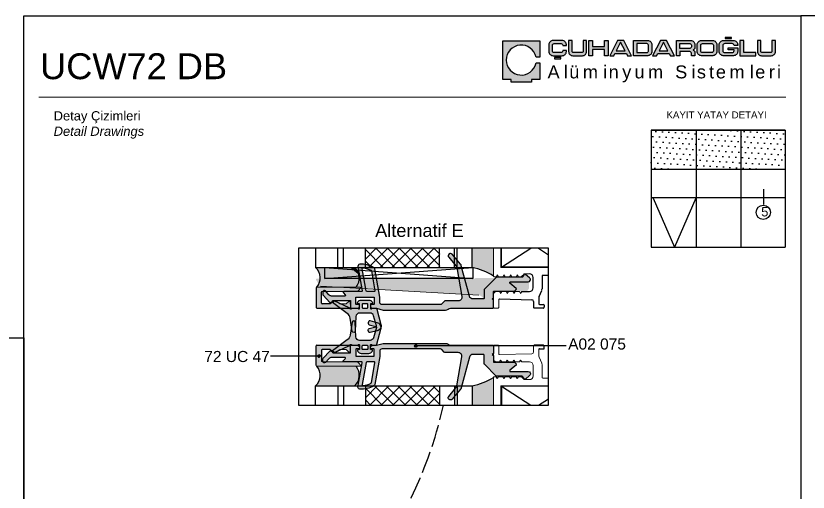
# Model space of a CAD drawing. Header units: millimetres. Extents: x -624 to 1947, y 11274 to 11571.
# Drawn here: x 388.3 to 602.4, y 11442.6 to 11571.3 of the extents above; entities that cross this region are included whole.
import ezdxf

# ---------------------------------------------------------------- set-up
doc = ezdxf.new("R2010")
doc.units = ezdxf.units.MM
doc.linetypes.add('AM_ISO02W050', pattern=[7.5, 6, -1.5])
for name, color, linetype in [('11', 11, 'Continuous'), ('AKSESUAR', 7, 'Continuous'), ('ALUMINIUM', 30, 'Continuous'), ('Antet', 7, 'Continuous'), ('fitiller_k', 11, 'Continuous'), ('kesit_k', 7, 'Continuous'), ('yazı_numara_k', 11, 'Continuous')]:
    doc.layers.add(name, color=color, linetype=linetype)
doc.styles.get("Standard").update_dxf_attribs({"font": 'arial.ttf'})

# ---------------------------------------------------------------- blocks, each defined once
blk = doc.blocks.new('logo')
at = {"layer": 'Antet'}
blk.add_hatch(color=255, dxfattribs=at).paths.add_polyline_path([(-430216.08, 79965.4), (-430215.09, 79965.4), (-430215.09, 79969.85), (-430225.03, 79969.85), (-430225.03, 79959.39), (-430222.81, 79959.39), (-430222.81, 79958.6), (-430217.31, 79958.6), (-430217.31, 79959.39), (-430215.09, 79959.39), (-430215.09, 79963.83), (-430216.08, 79963.83, -10.235635)])
h = blk.add_hatch(color=255, dxfattribs=at)
h.paths.add_polyline_path([(-430211.64, 79968.64, -0.414214), (-430211.2, 79969.07), (-430209.3, 79969.07, -0.414214), (-430208.87, 79968.64), (-430208.87, 79968.51), (-430207.89, 79968.51), (-430207.89, 79968.77, 0.414214), (-430209.03, 79969.91), (-430211.48, 79969.91, 0.414214), (-430212.62, 79968.77), (-430212.62, 79966.93, 0.414214), (-430211.48, 79965.79), (-430209.03, 79965.79, 0.414214), (-430207.89, 79966.93), (-430207.89, 79967.18), (-430208.87, 79967.18), (-430208.87, 79967.06, -0.414214), (-430209.3, 79966.63), (-430211.2, 79966.63, -0.414214), (-430211.64, 79967.06)])
h.paths.add_polyline_path([(-430211.12, 79965.27), (-430211.12, 79964.98), (-430209.39, 79964.98), (-430209.39, 79965.27)])
h.paths.add_polyline_path([(-430203.54, 79965.79, 0.414214), (-430202.4, 79966.93), (-430202.4, 79969.91), (-430203.36, 79969.91), (-430203.36, 79966.97, -0.414214), (-430203.7, 79966.63), (-430205.98, 79966.63, -0.414214), (-430206.33, 79966.97), (-430206.33, 79969.91), (-430207.28, 79969.91), (-430207.28, 79966.93, 0.414214), (-430206.14, 79965.79)])
h.paths.add_polyline_path([(-430200.82, 79967.43), (-430197.61, 79967.43), (-430197.61, 79965.79), (-430196.63, 79965.79), (-430196.63, 79969.91), (-430197.61, 79969.91), (-430197.61, 79968.27), (-430200.82, 79968.27), (-430200.82, 79969.91), (-430201.8, 79969.91), (-430201.8, 79965.79), (-430200.82, 79965.79)])
h.paths.add_polyline_path([(-430196.17, 79965.79), (-430195.09, 79965.79), (-430194.79, 79966.39), (-430191.63, 79966.39), (-430191.32, 79965.79), (-430190.25, 79965.79), (-430192.39, 79969.93), (-430194.02, 79969.93)])
h.paths.add_polyline_path([(-430194.41, 79967.1), (-430193.21, 79969.43), (-430192, 79967.1)], flags=16)
h.paths.add_polyline_path([(-430189.78, 79965.79), (-430185.9, 79965.79, 0.414214), (-430184.76, 79966.93), (-430184.76, 79968.77, 0.414214), (-430185.9, 79969.91), (-430189.78, 79969.91)])
h.paths.add_polyline_path([(-430188.83, 79969.07), (-430186.15, 79969.07, -0.414214), (-430185.71, 79968.64), (-430185.71, 79967.06, -0.414214), (-430186.15, 79966.63), (-430188.83, 79966.63)], flags=16)
h.paths.add_polyline_path([(-430183.21, 79966.39), (-430180.06, 79966.39), (-430179.75, 79965.79), (-430178.67, 79965.79), (-430180.82, 79969.93), (-430182.45, 79969.93), (-430184.6, 79965.79), (-430183.52, 79965.79)])
h.paths.add_polyline_path([(-430182.84, 79967.1), (-430181.63, 79969.43), (-430180.43, 79967.1)], flags=16)
h.paths.add_polyline_path([(-430177.2, 79966.9), (-430174.52, 79966.9, -0.414214), (-430174.08, 79966.47), (-430174.08, 79965.79), (-430173.13, 79965.79), (-430173.13, 79966.73, 0.203358), (-430173.26, 79967.04, 0.098259), (-430173.64, 79967.28), (-430173.64, 79967.38, 0.058399), (-430173.32, 79967.55, 0.246853), (-430173.13, 79967.91), (-430173.13, 79968.77, 0.414214), (-430174.27, 79969.91), (-430178.15, 79969.91), (-430178.15, 79965.79), (-430177.2, 79965.79)])
h.paths.add_polyline_path([(-430177.2, 79967.77), (-430177.2, 79969.07), (-430174.55, 79969.07, -0.414214), (-430174.08, 79968.61), (-430174.08, 79968.2, -0.414214), (-430174.52, 79967.77)], flags=16)
h.paths.add_polyline_path([(-430168.35, 79965.79, 0.414214), (-430167.21, 79966.93), (-430167.21, 79968.77, 0.414214), (-430168.35, 79969.91), (-430171.39, 79969.91, 0.414214), (-430172.52, 79968.77), (-430172.52, 79966.93, 0.414214), (-430171.39, 79965.79)])
h.paths.add_polyline_path([(-430171.14, 79966.63, -0.414214), (-430171.57, 79967.06), (-430171.57, 79968.64, -0.414214), (-430171.14, 79969.07), (-430168.6, 79969.07, -0.414214), (-430168.16, 79968.64), (-430168.16, 79967.06, -0.414214), (-430168.6, 79966.63)], flags=16)
h.paths.add_polyline_path([(-430165.47, 79965.79), (-430162.72, 79965.79, 0.414214), (-430161.58, 79966.93), (-430161.58, 79967.93), (-430164.15, 79967.93), (-430164.15, 79967.38), (-430162.56, 79967.38), (-430162.56, 79967.18, -0.414214), (-430163.11, 79966.63), (-430165.07, 79966.63, -0.414214), (-430165.62, 79967.18), (-430165.62, 79968.52, -0.414214), (-430165.07, 79969.07), (-430163.11, 79969.07, -0.407741), (-430162.56, 79968.53), (-430161.58, 79968.53), (-430161.58, 79968.77, 0.414214), (-430162.72, 79969.91), (-430165.47, 79969.91, 0.414214), (-430166.6, 79968.77), (-430166.6, 79966.93, 0.414214)])
h.paths.add_polyline_path([(-430163.23, 79970.43), (-430163.23, 79970.72), (-430164.96, 79970.72), (-430164.96, 79970.43)])
h.paths.add_polyline_path([(-430156.73, 79965.79), (-430156.73, 79966.63), (-430159.92, 79966.63), (-430159.92, 79969.91), (-430160.97, 79969.91), (-430160.97, 79965.79)])
h.paths.add_polyline_path([(-430155.32, 79966.97), (-430155.32, 79969.91), (-430156.27, 79969.91), (-430156.27, 79966.93, 0.414214), (-430155.13, 79965.79), (-430152.53, 79965.79, 0.414214), (-430151.39, 79966.93), (-430151.39, 79969.91), (-430152.34, 79969.91), (-430152.34, 79966.97, -0.414214), (-430152.69, 79966.63), (-430154.97, 79966.63, -0.414214)])
at = {"layer": 'Antet', "color": 255}
for points in [[(-430217.31, 79959.39), (-430217.31, 79958.6), (-430222.81, 79958.6), (-430222.81, 79959.39), (-430225.03, 79959.39), (-430225.03, 79969.85), (-430215.09, 79969.85), (-430215.09, 79965.4), (-430216.08, 79965.4, 10.235635), (-430216.08, 79963.83), (-430215.09, 79963.83), (-430215.09, 79959.39)], [(-430211.2, 79966.63, -0.414214), (-430211.64, 79967.06), (-430211.64, 79968.64, -0.414214), (-430211.2, 79969.07), (-430209.3, 79969.07, -0.414214), (-430208.87, 79968.64), (-430208.87, 79968.51), (-430207.89, 79968.51), (-430207.89, 79968.77, 0.414214), (-430209.03, 79969.91), (-430211.48, 79969.91, 0.414214), (-430212.62, 79968.77), (-430212.62, 79966.93, 0.414214), (-430211.48, 79965.79), (-430209.03, 79965.79, 0.414214), (-430207.89, 79966.93), (-430207.89, 79967.18), (-430208.87, 79967.18), (-430208.87, 79967.06, -0.414214), (-430209.3, 79966.63)], [(-430203.7, 79966.63), (-430205.98, 79966.63, -0.414214), (-430206.33, 79966.97), (-430206.33, 79969.91), (-430207.28, 79969.91), (-430207.28, 79966.93, 0.414214), (-430206.14, 79965.79), (-430203.54, 79965.79, 0.414214), (-430202.4, 79966.93), (-430202.4, 79969.91), (-430203.36, 79969.91), (-430203.36, 79966.97, -0.414214)], [(-430189.78, 79965.79), (-430189.78, 79969.91), (-430185.9, 79969.91, -0.414214), (-430184.76, 79968.77), (-430184.76, 79966.93, -0.414214), (-430185.9, 79965.79)], [(-430185.71, 79968.64, 0.414214), (-430186.15, 79969.07), (-430188.83, 79969.07), (-430188.83, 79966.63), (-430186.15, 79966.63, 0.414214), (-430185.71, 79967.06)], [(-430173.13, 79966.73), (-430173.13, 79965.79), (-430174.08, 79965.79), (-430174.08, 79966.47, 0.414214), (-430174.52, 79966.9), (-430177.2, 79966.9), (-430177.2, 79965.79), (-430178.15, 79965.79), (-430178.15, 79969.91), (-430174.27, 79969.91, -0.414214), (-430173.13, 79968.77), (-430173.13, 79967.91, -0.246853), (-430173.32, 79967.55, -0.058399), (-430173.64, 79967.38), (-430173.64, 79967.28, -0.098259), (-430173.26, 79967.04, -0.203358)], [(-430174.55, 79969.07, -0.414214), (-430174.08, 79968.61), (-430174.08, 79968.2, -0.414214), (-430174.52, 79967.77), (-430177.2, 79967.77), (-430177.2, 79969.07)], [(-430168.35, 79965.79), (-430171.39, 79965.79, -0.414214), (-430172.52, 79966.93), (-430172.52, 79968.77, -0.414214), (-430171.39, 79969.91), (-430168.35, 79969.91, -0.414214), (-430167.21, 79968.77), (-430167.21, 79966.93, -0.414214)], [(-430168.16, 79968.64), (-430168.16, 79967.06, -0.414214), (-430168.6, 79966.63), (-430171.14, 79966.63, -0.414214), (-430171.57, 79967.06), (-430171.57, 79968.64, -0.414214), (-430171.14, 79969.07), (-430168.6, 79969.07, -0.414214)], [(-430162.56, 79967.18), (-430162.56, 79967.38), (-430164.15, 79967.38), (-430164.15, 79967.93), (-430161.58, 79967.93), (-430161.58, 79966.93, -0.414214), (-430162.72, 79965.79), (-430165.47, 79965.79, -0.414214), (-430166.6, 79966.93), (-430166.6, 79968.77, -0.414214), (-430165.47, 79969.91), (-430162.72, 79969.91, -0.414214), (-430161.58, 79968.77), (-430161.58, 79968.53), (-430162.56, 79968.53, 0.407741), (-430163.11, 79969.07), (-430165.07, 79969.07, 0.414214), (-430165.62, 79968.52), (-430165.62, 79967.18, 0.414214), (-430165.07, 79966.63), (-430163.11, 79966.63, 0.414214)], [(-430155.13, 79965.79), (-430152.53, 79965.79, 0.414214), (-430151.39, 79966.93), (-430151.39, 79969.91), (-430152.34, 79969.91), (-430152.34, 79966.97, -0.414214), (-430152.69, 79966.63), (-430154.97, 79966.63, -0.414214), (-430155.32, 79966.97), (-430155.32, 79969.91), (-430156.27, 79969.91), (-430156.27, 79966.93, 0.414214)]]:
    blk.add_lwpolyline(points, format="xyb", close=True, dxfattribs=at)
for points in [[(-430200.82, 79969.91), (-430200.82, 79968.27), (-430197.61, 79968.27), (-430197.61, 79969.91), (-430196.63, 79969.91), (-430196.63, 79965.79), (-430197.61, 79965.79), (-430197.61, 79967.43), (-430200.82, 79967.43), (-430200.82, 79965.79), (-430201.8, 79965.79), (-430201.8, 79969.91)], [(-430195.09, 79965.79), (-430194.79, 79966.39), (-430191.63, 79966.39), (-430191.32, 79965.79), (-430190.25, 79965.79), (-430192.39, 79969.93), (-430194.02, 79969.93), (-430196.17, 79965.79)], [(-430194.41, 79967.1), (-430192, 79967.1), (-430193.21, 79969.43)], [(-430183.52, 79965.79), (-430183.21, 79966.39), (-430180.06, 79966.39), (-430179.75, 79965.79), (-430178.67, 79965.79), (-430180.82, 79969.93), (-430182.45, 79969.93), (-430184.6, 79965.79)], [(-430182.84, 79967.1), (-430180.43, 79967.1), (-430181.63, 79969.43)], [(-430164.96, 79970.72), (-430164.96, 79970.43), (-430163.23, 79970.43), (-430163.23, 79970.72)], [(-430160.97, 79969.91), (-430160.97, 79965.79), (-430156.73, 79965.79), (-430156.73, 79966.63), (-430159.92, 79966.63), (-430159.92, 79969.91)], [(-430211.12, 79965.27), (-430211.12, 79964.98), (-430209.39, 79964.98), (-430209.39, 79965.27)]]:
    blk.add_lwpolyline(points, close=True, dxfattribs=at)
at = {"layer": 'Antet', "color": 255, "insert": (-430212.96, 79963.16), "char_height": 3.5, "attachment_point": 1}
blk.add_mtext('{\\fArial|b0|i0|c162|p34;\\T1.35;Alüminyum Sistemleri}', dxfattribs=at)
blk = doc.blocks.new('CAM5V.A')
at = {"color": 4}
for p, q in [((927.45, -548.8), (927.45, -553.99)), ((927.45, -548.8), (927.45, -553.99)), ((927.45, -548.8), (927.45, -553.99)), ((933.45, -553.99), (933.45, -548.8)), ((933.45, -553.99), (933.45, -548.8)), ((933.45, -553.99), (933.45, -548.8)), ((934.97, -553.99), (934.97, -548.8)), ((934.97, -553.99), (934.97, -548.8)), ((934.97, -553.99), (934.97, -548.8)), ((940.97, -553.99), (940.97, -548.8)), ((940.97, -553.99), (940.97, -548.8)), ((940.97, -553.99), (940.97, -548.8)), ((960.97, -553.99), (960.97, -548.8)), ((960.97, -553.99), (960.97, -548.8)), ((960.97, -553.99), (960.97, -548.8)), ((964.97, -553.99), (964.97, -548.8)), ((964.97, -553.99), (964.97, -548.8)), ((964.97, -553.99), (964.97, -548.8)), ((965.73, -553.99), (965.73, -548.8)), ((965.73, -553.99), (965.73, -548.8)), ((965.73, -553.99), (965.73, -548.8)), ((969.73, -553.99), (969.73, -548.8)), ((969.73, -553.99), (969.73, -548.8)), ((969.73, -553.99), (969.73, -548.8)), ((927.45, -553.99), (969.73, -553.99)), ((927.45, -553.99), (969.73, -553.99)), ((927.45, -553.99), (969.73, -553.99))]:
    blk.add_line(p, q, dxfattribs=at)
blk = doc.blocks.new('ALTERNATİF A DET.')
h = blk.add_hatch(color=1)
h.paths.add_polyline_path([(-1033.98, 11246.16, 0.182676), (-1034.23, 11246.82, -0.182676), (-1034.48, 11247.49), (-1034.48, 11258.89, 0.414214), (-1034.68, 11259.09), (-1036.68, 11259.09), (-1036.98, 11258.79), (-1037.28, 11259.09), (-1038.88, 11259.09, -0.414214), (-1039.08, 11259.29), (-1039.08, 11264.69, 0.198912), (-1039.14, 11264.83), (-1039.54, 11265.23, 0.440011), (-1039.83, 11265.21), (-1041.23, 11263.55, -0.700208), (-1041.58, 11263.68), (-1041.58, 11268.47, 0.700208), (-1042.66, 11268.87), (-1043.63, 11267.71, 0.466308), (-1043.58, 11267.4), (-1042.98, 11267.06, -0.267949), (-1042.88, 11266.89), (-1042.88, 11259.97, 0.198912), (-1042.82, 11259.83), (-1039.63, 11256.64, 0.198912), (-1039.49, 11256.59), (-1037.18, 11256.59, -0.414214), (-1036.98, 11256.39), (-1036.98, 11253.59, -0.339454), (-1037.72, 11252.62), (-1045.96, 11250.41, 0.109518), (-1046.34, 11250.21), (-1049.06, 11247.93, 1), (-1048.29, 11247.01), (-1045.95, 11248.97, -0.131652), (-1045.48, 11249.19), (-1037.65, 11250.57, -0.466308), (-1036.48, 11249.59), (-1036.48, 11246.17, 0.198912), (-1036.33, 11245.82), (-1035.63, 11245.11, -0.198912), (-1035.48, 11244.76), (-1035.48, 11228.99, -0.414214), (-1036.08, 11228.39), (-1037.48, 11228.39, 0.043661), (-1037.51, 11228.38), (-1045.1, 11227.05, 0.218379), (-1045.44, 11226.81, 0.151343), (-1046.37, 11222.95, 0.446803), (-1045.78, 11222.49), (-1039.21, 11223.65, -0.466308), (-1038.98, 11223.45), (-1038.98, 11218.69, 0.668179), (-1038.64, 11218.54), (-1038.12, 11219.06, -0.668179), (-1037.78, 11218.92), (-1037.78, 11215.35, -0.214052), (-1038.11, 11214.6), (-1039.14, 11213.68, 0.68939), (-1038.88, 11212.99), (-1038.28, 11212.99, 0.183859), (-1038.01, 11213.09), (-1036.05, 11214.84, 0.35573), (-1036.01, 11215.09), (-1036.58, 11216.08), (-1036.58, 11220.29, -0.414214), (-1036.38, 11220.49), (-1034.68, 11220.49, 0.414214), (-1034.48, 11220.69), (-1034.48, 11222.34, 0.131652), (-1034.51, 11222.44), (-1034.71, 11222.79, 0.267949), (-1034.88, 11222.89), (-1035.28, 11222.89, 0.414214), (-1035.48, 11222.69), (-1035.48, 11222.09, -0.414214), (-1035.68, 11221.89), (-1037.28, 11221.89, -0.414214), (-1037.48, 11222.09), (-1037.48, 11226.69, -0.414214), (-1037.28, 11226.89), (-1035.68, 11226.89, -0.414214), (-1035.48, 11226.69), (-1035.48, 11226.09, 0.414214), (-1035.28, 11225.89), (-1034.88, 11225.89, 0.267949), (-1034.71, 11225.99), (-1034.51, 11226.33, 0.131652), (-1034.48, 11226.43), (-1034.48, 11227.46), (-1033.99, 11229.3, 0.065543), (-1033.98, 11229.35)])
h.paths.add_polyline_path([(-1039.21, 11227.07, -0.466308), (-1038.98, 11226.87), (-1038.98, 11224.88, -0.36397), (-1039.14, 11224.68), (-1045.13, 11223.62, -0.490632), (-1045.36, 11223.84, -0.104759), (-1044.69, 11226.1)], flags=16)
h = blk.add_hatch(color=1)
h.paths.add_polyline_path([(-1024.98, 11229.35, 0.065543), (-1024.97, 11229.3), (-1024.48, 11227.46), (-1024.48, 11226.43, 0.131652), (-1024.45, 11226.33), (-1024.25, 11225.99, 0.267949), (-1024.08, 11225.89), (-1023.68, 11225.89, 0.414214), (-1023.48, 11226.09), (-1023.48, 11226.69, -0.414214), (-1023.28, 11226.89), (-1021.68, 11226.89, -0.414214), (-1021.48, 11226.69), (-1021.48, 11222.09, -0.414214), (-1021.68, 11221.89), (-1023.28, 11221.89, -0.414214), (-1023.48, 11222.09), (-1023.48, 11222.69, 0.414214), (-1023.68, 11222.89), (-1024.08, 11222.89, 0.267949), (-1024.25, 11222.79), (-1024.45, 11222.44, 0.131652), (-1024.48, 11222.34), (-1024.48, 11220.69, 0.414214), (-1024.28, 11220.49), (-1022.58, 11220.49, -0.414214), (-1022.38, 11220.29), (-1022.38, 11216.08), (-1022.95, 11215.09, 0.35573), (-1022.91, 11214.84), (-1020.95, 11213.09, 0.183859), (-1020.68, 11212.99), (-1020.08, 11212.99, 0.68939), (-1019.81, 11213.68), (-1020.84, 11214.6, -0.214052), (-1021.18, 11215.35), (-1021.18, 11218.92, -0.668179), (-1020.84, 11219.06), (-1020.32, 11218.54, 0.668179), (-1019.98, 11218.69), (-1019.98, 11223.45, -0.466308), (-1019.74, 11223.65), (-1013.18, 11222.49, 0.446803), (-1012.59, 11222.95, 0.151343), (-1013.52, 11226.81, 0.218379), (-1013.86, 11227.05), (-1021.44, 11228.38, 0.043661), (-1021.48, 11228.39), (-1022.88, 11228.39, -0.414214), (-1023.48, 11228.99), (-1023.48, 11244.76, -0.198912), (-1023.33, 11245.11), (-1022.63, 11245.82, 0.198912), (-1022.48, 11246.17), (-1022.48, 11249.59, -0.466308), (-1021.31, 11250.57), (-1013.47, 11249.19, -0.131652), (-1013, 11248.97), (-1010.66, 11247.01, 1), (-1009.89, 11247.93), (-1012.62, 11250.21, 0.109518), (-1013, 11250.41), (-1021.24, 11252.62, -0.339454), (-1021.98, 11253.59), (-1021.98, 11256.39, -0.414214), (-1021.78, 11256.59), (-1019.47, 11256.59, 0.198912), (-1019.33, 11256.64), (-1016.14, 11259.83, 0.198912), (-1016.08, 11259.97), (-1016.08, 11266.89, -0.267949), (-1015.98, 11267.06), (-1015.38, 11267.4, 0.466308), (-1015.33, 11267.71), (-1016.3, 11268.87, 0.700208), (-1017.38, 11268.47), (-1017.38, 11263.68, -0.700208), (-1017.73, 11263.55), (-1019.13, 11265.21, 0.440011), (-1019.42, 11265.23), (-1019.82, 11264.83, 0.198912), (-1019.88, 11264.69), (-1019.88, 11259.29, -0.414214), (-1020.08, 11259.09), (-1021.68, 11259.09), (-1021.98, 11258.79), (-1022.28, 11259.09), (-1024.28, 11259.09, 0.414214), (-1024.48, 11258.89), (-1024.48, 11247.49, -0.182676), (-1024.73, 11246.82, 0.182676), (-1024.98, 11246.16)])
h.paths.add_polyline_path([(-1019.74, 11227.07), (-1014.27, 11226.1, -0.104759), (-1013.6, 11223.84, -0.490632), (-1013.83, 11223.62), (-1019.81, 11224.68, -0.36397), (-1019.98, 11224.88), (-1019.98, 11226.87, -0.466308)], flags=16)
for points in [[(-1045.48, 11253.33, -0.090493), (-1043.18, 11259.13), (-1050.67, 11259.13), (-1050.67, 11253.33)], [(-1013.48, 11253.33, 0.090493), (-1015.78, 11259.13), (-1008.29, 11259.13), (-1008.29, 11253.33)], [(-1045.48, 11221.63), (-1045.48, 11220.32), (-1043.47, 11222.77, 0.15248)]]:
    blk.add_hatch(color=7).paths.add_polyline_path(points)
h = blk.add_hatch()
h.set_pattern_fill('ANSI37', color=256, scale=0.7, style=0)
h.paths.add_polyline_path([(-1045.48, 11226.74), (-1045.48, 11244.57), (-1050.67, 11244.57), (-1050.67, 11224.57), (-1046.27, 11224.57, -0.086939)])
h.paths.add_polyline_path([(-1045.48, 11224.57), (-1045.48, 11226.74, 0.086939), (-1046.27, 11224.57)], flags=16)
h = blk.add_hatch()
h.set_pattern_fill('ANSI37', color=256, scale=0.7, angle=180, style=0)
h.set_pattern_definition([(135, (-2058.958, 0), (1.5715448, 1.5715448), []), (45, (-2058.958, 0), (1.5715448, -1.5715448), [])])
h.paths.add_polyline_path([(-1013.48, 11226.74), (-1013.48, 11244.57), (-1008.29, 11244.57), (-1008.29, 11224.57), (-1012.68, 11224.57, 0.086939)])
h.paths.add_polyline_path([(-1013.48, 11224.57), (-1013.48, 11226.74, -0.086939), (-1012.68, 11224.57)], flags=16)
h = blk.add_hatch(color=24)
h.paths.add_polyline_path([(-1034.18, 11227.6), (-1030.11, 11228.69, -0.414214), (-1028.4, 11227.7), (-1027.89, 11225.82, -0.414214), (-1028.18, 11225.33), (-1028.47, 11225.25, -0.414214), (-1028.96, 11225.53), (-1029.43, 11227.32, 0.414214), (-1029.68, 11227.46), (-1032.44, 11226.72, 0.339454), (-1033.18, 11225.75), (-1033.18, 11222.94, 0.39896), (-1032.23, 11221.94), (-1028.26, 11221.73, -0.900404), (-1028.22, 11220.93), (-1031.77, 11220.37, 0.194002), (-1033.06, 11219.6), (-1036.04, 11215.65, -0.898151), (-1036.55, 11215.96), (-1034.66, 11220.05, -0.202229), (-1034.55, 11220.16, 0.56776), (-1034.41, 11220.83, -0.211717), (-1034.48, 11220.99), (-1034.48, 11222.39, -0.267949), (-1034.38, 11222.56, 0.767327), (-1034.48, 11222.94), (-1035.68, 11222.94), (-1035.68, 11222.54, -0.57735), (-1035.98, 11222.36), (-1036.18, 11222.48, -0.267949), (-1036.68, 11223.34), (-1036.68, 11225.43, -0.267949), (-1036.18, 11226.29), (-1035.98, 11226.41, -0.57735), (-1035.68, 11226.24), (-1035.68, 11225.84), (-1034.48, 11225.84, 0.767327), (-1034.38, 11226.21, -0.267949), (-1034.48, 11226.38), (-1034.48, 11227.21, -0.339454)])
h.paths.add_polyline_path([(-1035.48, 11223.64), (-1034.68, 11223.64, 0.414214), (-1034.48, 11223.84), (-1034.48, 11224.94, 0.414214), (-1034.68, 11225.14), (-1035.48, 11225.14, 0.414214), (-1035.68, 11224.94), (-1035.68, 11223.84, 0.414214)], flags=16)
h = blk.add_hatch(color=24)
h.paths.add_polyline_path([(-1024.78, 11227.6), (-1028.85, 11228.69, 0.414214), (-1030.56, 11227.7), (-1031.07, 11225.82, 0.414214), (-1030.78, 11225.33), (-1030.49, 11225.25, 0.414214), (-1030, 11225.53), (-1029.52, 11227.32, -0.414214), (-1029.28, 11227.46), (-1026.52, 11226.72, -0.339454), (-1025.78, 11225.75), (-1025.78, 11222.94, -0.39896), (-1026.73, 11221.94), (-1030.7, 11221.73, 0.900404), (-1030.74, 11220.93), (-1027.18, 11220.37, -0.194002), (-1025.9, 11219.6), (-1022.92, 11215.65, 0.898151), (-1022.41, 11215.96), (-1024.3, 11220.05, 0.202229), (-1024.41, 11220.16, -0.56776), (-1024.55, 11220.83, 0.211717), (-1024.48, 11220.99), (-1024.48, 11222.39, 0.267949), (-1024.58, 11222.56, -0.767327), (-1024.48, 11222.94), (-1023.28, 11222.94), (-1023.28, 11222.54, 0.57735), (-1022.98, 11222.36), (-1022.78, 11222.48, 0.267949), (-1022.28, 11223.34), (-1022.28, 11225.43, 0.267949), (-1022.78, 11226.29), (-1022.98, 11226.41, 0.57735), (-1023.28, 11226.24), (-1023.28, 11225.84), (-1024.48, 11225.84, -0.767327), (-1024.58, 11226.21, 0.267949), (-1024.48, 11226.38), (-1024.48, 11227.21, 0.339454)])
h.paths.add_polyline_path([(-1023.48, 11223.64), (-1024.28, 11223.64, -0.414214), (-1024.48, 11223.84), (-1024.48, 11224.94, -0.414214), (-1024.28, 11225.14), (-1023.48, 11225.14, -0.414214), (-1023.28, 11224.94), (-1023.28, 11223.84, -0.414214)], flags=16)
h = blk.add_hatch(color=7)
h.paths.add_polyline_path([(-1040.18, 11221.97, 0.230404), (-1043.47, 11222.77), (-1045.48, 11220.32), (-1045.48, 11211.05, -0.396824), (-1040.18, 11211.39)])
h.paths.add_polyline_path([(-1013.48, 11221.63, 0.396824), (-1018.78, 11221.97), (-1018.78, 11211.39, -0.396824), (-1013.48, 11211.05)])
at = {"layer": '11'}
for points in [[(-1039.86, 11223.15), (-1039.41, 11222.83, -0.244698), (-1038.98, 11222.01), (-1038.98, 11212.79, 0.414214), (-1038.78, 11212.59), (-1035.88, 11212.59, 0.414214), (-1035.68, 11212.79), (-1035.68, 11214.97, 0.131652), (-1035.71, 11215.07), (-1036.35, 11216.19, -0.267949), (-1036.35, 11216.39), (-1035.71, 11217.51, 0.131652), (-1035.68, 11217.61), (-1035.68, 11219.26, 0.189856), (-1035.73, 11219.39), (-1036.33, 11220.03, -0.624869), (-1036.2, 11220.36), (-1034.81, 11220.49, -0.440011), (-1034.48, 11220.19), (-1034.48, 11211.39, -0.414214), (-1034.68, 11211.19), (-1039.98, 11211.19, -0.414214), (-1040.18, 11211.39), (-1040.18, 11222.99, -0.606815)], [(-1019.09, 11223.15), (-1019.55, 11222.83, 0.244698), (-1019.98, 11222.01), (-1019.98, 11212.79, -0.414214), (-1020.18, 11212.59), (-1023.08, 11212.59, -0.414214), (-1023.28, 11212.79), (-1023.28, 11214.97, -0.131652), (-1023.25, 11215.07), (-1022.61, 11216.19, 0.267949), (-1022.61, 11216.39), (-1023.25, 11217.51, -0.131652), (-1023.28, 11217.61), (-1023.28, 11219.26, -0.189856), (-1023.23, 11219.39), (-1022.63, 11220.03, 0.624869), (-1022.76, 11220.36), (-1024.15, 11220.49, 0.440011), (-1024.48, 11220.19), (-1024.48, 11211.39, 0.414214), (-1024.28, 11211.19), (-1018.98, 11211.19, 0.414214), (-1018.78, 11211.39), (-1018.78, 11222.99, 0.606815)]]:
    blk.add_hatch(color=256, dxfattribs=at).paths.add_polyline_path(points)
at = {"color": 3}
for p, q in [((-1050.67, 11271.26), (-1048.93, 11273.98)), ((-1045.58, 11273.98), (-1045.58, 11261.23)), ((-1013.38, 11273.98), (-1013.38, 11261.23)), ((-1008.29, 11271.26), (-1010.02, 11273.98)), ((-1045.58, 11261.23), (-1050.67, 11269.2)), ((-1013.38, 11261.23), (-1008.29, 11269.2)), ((-1045.58, 11261.23), (-1050.67, 11261.23)), ((-1013.38, 11261.23), (-1008.29, 11261.23))]:
    blk.add_line(p, q, dxfattribs=at)
at = {"color": 0, "linetype": 'Continuous', "lineweight": 15}
for p, q in [((-1045.48, 11261.13), (-1045.48, 11273.98)), ((-1015.58, 11272.43), (-1015.58, 11273.98)), ((-1013.48, 11261.13), (-1013.48, 11273.98)), ((-1021.29, 11271.41), (-1019.65, 11272.14)), ((-1015.78, 11272.23), (-1019.24, 11272.23)), ((-1022.68, 11269.93), (-1024.28, 11269.93)), ((-1021.69, 11271.33), (-1023.28, 11271.33)), ((-1021.98, 11260.73), (-1022.18, 11269.44)), ((-1018.98, 11269.83), (-1016.18, 11269.83)), ((-1043.78, 11267.49), (-1043.78, 11268.83)), ((-1043.04, 11266.67), (-1043.72, 11267.35)), ((-1019.98, 11266.74), (-1019.98, 11268.83)), ((-1015.92, 11266.67), (-1015.24, 11267.35)), ((-1015.18, 11267.49), (-1015.18, 11268.83)), ((-1042.98, 11265.84), (-1043.48, 11265.53)), ((-1043.48, 11265.53), (-1042.98, 11265.22)), ((-1042.98, 11265.84), (-1042.98, 11266.53)), ((-1042.98, 11264.04), (-1042.98, 11265.22)), ((-1038.48, 11266.43), (-1038.98, 11266.74)), ((-1038.98, 11266.12), (-1038.48, 11266.43)), ((-1038.98, 11264.94), (-1038.98, 11266.12)), ((-1020.48, 11266.43), (-1019.98, 11266.74)), ((-1019.98, 11266.12), (-1020.48, 11266.43)), ((-1019.98, 11264.94), (-1019.98, 11266.12)), ((-1015.98, 11265.84), (-1015.98, 11266.53)), ((-1015.98, 11265.84), (-1015.48, 11265.53)), ((-1015.48, 11265.53), (-1015.98, 11265.22)), ((-1015.98, 11264.04), (-1015.98, 11265.22)), ((-1042.98, 11264.04), (-1043.48, 11263.73)), ((-1043.48, 11263.73), (-1042.98, 11263.42)), ((-1042.98, 11262.24), (-1042.98, 11263.42)), ((-1038.48, 11264.63), (-1038.98, 11264.94)), ((-1038.98, 11264.32), (-1038.48, 11264.63)), ((-1038.98, 11263.14), (-1038.98, 11264.32)), ((-1038.48, 11262.83), (-1038.98, 11263.14)), ((-1020.48, 11264.63), (-1019.98, 11264.94)), ((-1019.98, 11264.32), (-1020.48, 11264.63)), ((-1020.48, 11262.83), (-1019.98, 11263.14)), ((-1019.98, 11263.14), (-1019.98, 11264.32)), ((-1015.98, 11264.04), (-1015.48, 11263.73)), ((-1015.48, 11263.73), (-1015.98, 11263.42)), ((-1015.98, 11262.24), (-1015.98, 11263.42)), ((-1042.98, 11262.24), (-1043.48, 11261.93)), ((-1043.48, 11261.93), (-1042.98, 11261.62)), ((-1042.98, 11260.44), (-1042.98, 11261.62)), ((-1038.98, 11262.52), (-1038.48, 11262.83)), ((-1038.98, 11261.34), (-1038.98, 11262.52)), ((-1038.48, 11261.03), (-1038.98, 11261.34)), ((-1038.98, 11260.72), (-1038.48, 11261.03)), ((-1019.98, 11262.52), (-1020.48, 11262.83)), ((-1020.48, 11261.03), (-1019.98, 11261.34)), ((-1019.98, 11260.72), (-1020.48, 11261.03)), ((-1019.98, 11261.34), (-1019.98, 11262.52)), ((-1015.98, 11262.24), (-1015.48, 11261.93)), ((-1015.48, 11261.93), (-1015.98, 11261.62)), ((-1015.98, 11260.44), (-1015.98, 11261.62)), ((-1013.48, 11261.13), (-1008.29, 11261.13)), ((-1043.18, 11259.13), (-1050.67, 11259.13)), ((-1042.98, 11260.44), (-1043.48, 11260.13)), ((-1043.48, 11260.13), (-1042.98, 11259.82)), ((-1042.98, 11259.33), (-1042.98, 11259.82)), ((-1038.98, 11259.63), (-1038.98, 11260.72)), ((-1038.48, 11259.13), (-1038.98, 11259.63)), ((-1034.68, 11259.13), (-1038.48, 11259.13)), ((-1036.78, 11260.53), (-1034.68, 11260.53)), ((-1034.48, 11259.33), (-1034.48, 11260.33)), ((-1024.48, 11259.33), (-1024.48, 11260.33)), ((-1022.18, 11260.53), (-1024.28, 11260.53)), ((-1024.28, 11259.13), (-1020.48, 11259.13)), ((-1020.48, 11259.13), (-1019.98, 11259.63)), ((-1019.98, 11259.63), (-1019.98, 11260.72)), ((-1015.98, 11260.44), (-1015.48, 11260.13)), ((-1015.48, 11260.13), (-1015.98, 11259.82)), ((-1015.98, 11259.33), (-1015.98, 11259.82)), ((-1015.78, 11259.13), (-1008.29, 11259.13))]:
    blk.add_line(p, q, dxfattribs=at)
at = {"color": 3, "linetype": 'Continuous', "lineweight": 15}
for p, q in [((-1045.48, 11261.13), (-1050.67, 11261.13)), ((-1040.18, 11222.99), (-1040.18, 11211.39)), ((-1039.41, 11222.83), (-1039.86, 11223.15)), ((-1019.55, 11222.83), (-1019.09, 11223.15)), ((-1018.78, 11222.99), (-1018.78, 11211.39)), ((-1038.98, 11212.79), (-1038.98, 11222.01)), ((-1034.81, 11220.49), (-1036.2, 11220.36)), ((-1024.15, 11220.49), (-1022.76, 11220.36)), ((-1019.98, 11212.79), (-1019.98, 11222.01)), ((-1036.33, 11220.03), (-1035.73, 11219.39)), ((-1035.68, 11219.26), (-1035.68, 11217.61)), ((-1023.28, 11219.26), (-1023.28, 11217.61)), ((-1022.63, 11220.03), (-1023.23, 11219.39)), ((-1035.71, 11217.51), (-1036.35, 11216.39)), ((-1036.35, 11216.19), (-1035.71, 11215.07)), ((-1023.25, 11217.51), (-1022.61, 11216.39)), ((-1022.61, 11216.19), (-1023.25, 11215.07))]:
    blk.add_line(p, q, dxfattribs=at)
at = {"color": 0}
blk.add_lwpolyline([(-1050.67, 11273.98), (-1050.67, 11206.38), (-1008.29, 11206.38), (-1008.29, 11273.98)], close=True, dxfattribs=at)
at = {"color": 1}
for points in [[(-1034.68, 11259.09), (-1036.68, 11259.09), (-1036.98, 11258.79), (-1037.28, 11259.09), (-1038.88, 11259.09, -0.414214), (-1039.08, 11259.29), (-1039.08, 11264.69, 0.198912), (-1039.14, 11264.83), (-1039.54, 11265.23, 0.440011), (-1039.83, 11265.21), (-1041.23, 11263.55, -0.700208), (-1041.58, 11263.68), (-1041.58, 11268.47, 0.700208), (-1042.66, 11268.87), (-1043.63, 11267.71, 0.466308), (-1043.58, 11267.4), (-1042.98, 11267.06, -0.267949), (-1042.88, 11266.89), (-1042.88, 11259.97, 0.198912), (-1042.82, 11259.83), (-1039.63, 11256.64, 0.198912), (-1039.49, 11256.59), (-1037.18, 11256.59, -0.414214), (-1036.98, 11256.39), (-1036.98, 11253.59, -0.339454), (-1037.72, 11252.62), (-1045.96, 11250.41, 0.109518), (-1046.34, 11250.21), (-1049.06, 11247.93, 1), (-1048.29, 11247.01), (-1045.95, 11248.97, -0.131652), (-1045.48, 11249.19), (-1037.65, 11250.57, -0.466308), (-1036.48, 11249.59), (-1036.48, 11246.17, 0.198912), (-1036.33, 11245.82), (-1035.63, 11245.11, -0.198912), (-1035.48, 11244.76), (-1035.48, 11228.99, -0.414214), (-1036.08, 11228.39), (-1037.48, 11228.39, 0.043661), (-1037.51, 11228.38), (-1045.1, 11227.05, 0.218379), (-1045.44, 11226.81, 0.151343), (-1046.37, 11222.95, 0.446803), (-1045.78, 11222.49), (-1039.21, 11223.65, -0.466308), (-1038.98, 11223.45), (-1038.98, 11218.69, 0.668179), (-1038.64, 11218.54), (-1038.12, 11219.06, -0.668179), (-1037.78, 11218.92), (-1037.78, 11215.35, -0.214052), (-1038.11, 11214.6), (-1039.14, 11213.68, 0.68939), (-1038.88, 11212.99), (-1038.28, 11212.99, 0.183859), (-1038.01, 11213.09), (-1036.05, 11214.84, 0.35573), (-1036.01, 11215.09), (-1036.55, 11216.03, -0.131652), (-1036.58, 11216.13), (-1036.58, 11220.29, -0.414214), (-1036.38, 11220.49), (-1034.68, 11220.49, 0.414214), (-1034.48, 11220.69), (-1034.48, 11222.34, 0.131652), (-1034.51, 11222.44), (-1034.71, 11222.79, 0.267949), (-1034.88, 11222.89), (-1035.28, 11222.89, 0.414214), (-1035.48, 11222.69), (-1035.48, 11222.09, -0.414214), (-1035.68, 11221.89), (-1037.28, 11221.89, -0.414214), (-1037.48, 11222.09), (-1037.48, 11226.69, -0.414214), (-1037.28, 11226.89), (-1035.68, 11226.89, -0.414214), (-1035.48, 11226.69), (-1035.48, 11226.09, 0.414214), (-1035.28, 11225.89), (-1034.88, 11225.89, 0.267949), (-1034.71, 11225.99), (-1034.51, 11226.33, 0.131652), (-1034.48, 11226.43), (-1034.48, 11227.43, -0.065543), (-1034.47, 11227.49), (-1033.99, 11229.3, 0.065543), (-1033.98, 11229.35), (-1033.98, 11246.16, 0.182676), (-1034.23, 11246.82, -0.182676), (-1034.48, 11247.49), (-1034.48, 11258.89, 0.414214)], [(-1024.28, 11259.09), (-1022.28, 11259.09), (-1021.98, 11258.79), (-1021.68, 11259.09), (-1020.08, 11259.09, 0.414214), (-1019.88, 11259.29), (-1019.88, 11264.69, -0.198912), (-1019.82, 11264.83), (-1019.42, 11265.23, -0.440011), (-1019.13, 11265.21), (-1017.73, 11263.55, 0.700208), (-1017.38, 11263.68), (-1017.38, 11268.47, -0.700208), (-1016.3, 11268.87), (-1015.33, 11267.71, -0.466308), (-1015.38, 11267.4), (-1015.98, 11267.06, 0.267949), (-1016.08, 11266.89), (-1016.08, 11259.97, -0.198912), (-1016.14, 11259.83), (-1019.33, 11256.64, -0.198912), (-1019.47, 11256.59), (-1021.78, 11256.59, 0.414214), (-1021.98, 11256.39), (-1021.98, 11253.59, 0.339454), (-1021.24, 11252.62), (-1013, 11250.41, -0.109518), (-1012.62, 11250.21), (-1009.89, 11247.93, -1), (-1010.66, 11247.01), (-1013, 11248.97, 0.131652), (-1013.47, 11249.19), (-1021.31, 11250.57, 0.466308), (-1022.48, 11249.59), (-1022.48, 11246.17, -0.198912), (-1022.63, 11245.82), (-1023.33, 11245.11, 0.198912), (-1023.48, 11244.76), (-1023.48, 11228.99, 0.414214), (-1022.88, 11228.39), (-1021.48, 11228.39, -0.043661), (-1021.44, 11228.38), (-1013.86, 11227.05, -0.218379), (-1013.52, 11226.81, -0.151343), (-1012.59, 11222.95, -0.446803), (-1013.18, 11222.49), (-1019.74, 11223.65, 0.466308), (-1019.98, 11223.45), (-1019.98, 11218.69, -0.668179), (-1020.32, 11218.54), (-1020.84, 11219.06, 0.668179), (-1021.18, 11218.92), (-1021.18, 11215.35, 0.214052), (-1020.84, 11214.6), (-1019.81, 11213.68, -0.68939), (-1020.08, 11212.99), (-1020.68, 11212.99, -0.183859), (-1020.95, 11213.09), (-1022.91, 11214.84, -0.35573), (-1022.95, 11215.09), (-1022.41, 11216.03, 0.131652), (-1022.38, 11216.13), (-1022.38, 11220.29, 0.414214), (-1022.58, 11220.49), (-1024.28, 11220.49, -0.414214), (-1024.48, 11220.69), (-1024.48, 11222.34, -0.131652), (-1024.45, 11222.44), (-1024.25, 11222.79, -0.267949), (-1024.08, 11222.89), (-1023.68, 11222.89, -0.414214), (-1023.48, 11222.69), (-1023.48, 11222.09, 0.414214), (-1023.28, 11221.89), (-1021.68, 11221.89, 0.414214), (-1021.48, 11222.09), (-1021.48, 11226.69, 0.414214), (-1021.68, 11226.89), (-1023.28, 11226.89, 0.414214), (-1023.48, 11226.69), (-1023.48, 11226.09, -0.414214), (-1023.68, 11225.89), (-1024.08, 11225.89, -0.267949), (-1024.25, 11225.99), (-1024.45, 11226.33, -0.131652), (-1024.48, 11226.43), (-1024.48, 11227.43, 0.065543), (-1024.49, 11227.49), (-1024.97, 11229.3, -0.065543), (-1024.98, 11229.35), (-1024.98, 11246.16, -0.182676), (-1024.73, 11246.82, 0.182676), (-1024.48, 11247.49), (-1024.48, 11258.89, -0.414214)], [(-1045.36, 11223.84, -0.100354), (-1044.74, 11226.01, -0.233357), (-1044.59, 11226.12), (-1039.21, 11227.07, -0.466308), (-1038.98, 11226.87), (-1038.98, 11224.88, -0.36397), (-1039.14, 11224.68), (-1045.13, 11223.62, -0.490632)], [(-1013.6, 11223.84, 0.100354), (-1014.22, 11226.01, 0.233357), (-1014.36, 11226.12), (-1019.74, 11227.07, 0.466308), (-1019.98, 11226.87), (-1019.98, 11224.88, 0.36397), (-1019.81, 11224.68), (-1013.83, 11223.62, 0.490632)]]:
    blk.add_lwpolyline(points, format="xyb", close=True, dxfattribs=at)
at = {"color": 24}
for points in [[(-1034.18, 11227.6), (-1030.11, 11228.69, -0.414214), (-1028.4, 11227.7), (-1027.89, 11225.82, -0.414214), (-1028.18, 11225.33), (-1028.47, 11225.25, -0.414214), (-1028.96, 11225.53), (-1029.43, 11227.32, 0.414214), (-1029.68, 11227.46), (-1032.44, 11226.72, 0.339454), (-1033.18, 11225.75), (-1033.18, 11222.94, 0.39896), (-1032.23, 11221.94), (-1028.26, 11221.73, -0.900404), (-1028.22, 11220.93), (-1031.77, 11220.37, 0.194002), (-1033.06, 11219.6), (-1036.04, 11215.65, -0.898151), (-1036.55, 11215.96), (-1034.66, 11220.05, -0.202229), (-1034.55, 11220.16, 0.56776), (-1034.41, 11220.83, -0.211717), (-1034.48, 11220.99), (-1034.48, 11222.39, -0.267949), (-1034.38, 11222.56, 0.767327), (-1034.48, 11222.94), (-1035.68, 11222.94), (-1035.68, 11222.54, -0.57735), (-1035.98, 11222.36), (-1036.18, 11222.48, -0.267949), (-1036.68, 11223.34), (-1036.68, 11225.43, -0.267949), (-1036.18, 11226.29), (-1035.98, 11226.41, -0.57735), (-1035.68, 11226.24), (-1035.68, 11225.84), (-1034.48, 11225.84, 0.767327), (-1034.38, 11226.21, -0.267949), (-1034.48, 11226.38), (-1034.48, 11227.21, -0.339454)], [(-1024.78, 11227.6), (-1028.85, 11228.69, 0.414214), (-1030.56, 11227.7), (-1031.07, 11225.82, 0.414214), (-1030.78, 11225.33), (-1030.49, 11225.25, 0.414214), (-1030, 11225.53), (-1029.52, 11227.32, -0.414214), (-1029.28, 11227.46), (-1026.52, 11226.72, -0.339454), (-1025.78, 11225.75), (-1025.78, 11222.94, -0.39896), (-1026.73, 11221.94), (-1030.7, 11221.73, 0.900404), (-1030.74, 11220.93), (-1027.18, 11220.37, -0.194002), (-1025.9, 11219.6), (-1022.92, 11215.65, 0.898151), (-1022.41, 11215.96), (-1024.3, 11220.05, 0.202229), (-1024.41, 11220.16, -0.56776), (-1024.55, 11220.83, 0.211717), (-1024.48, 11220.99), (-1024.48, 11222.39, 0.267949), (-1024.58, 11222.56, -0.767327), (-1024.48, 11222.94), (-1023.28, 11222.94), (-1023.28, 11222.54, 0.57735), (-1022.98, 11222.36), (-1022.78, 11222.48, 0.267949), (-1022.28, 11223.34), (-1022.28, 11225.43, 0.267949), (-1022.78, 11226.29), (-1022.98, 11226.41, 0.57735), (-1023.28, 11226.24), (-1023.28, 11225.84), (-1024.48, 11225.84, -0.767327), (-1024.58, 11226.21, 0.267949), (-1024.48, 11226.38), (-1024.48, 11227.21, 0.339454)], [(-1035.48, 11223.64), (-1034.68, 11223.64, 0.414214), (-1034.48, 11223.84), (-1034.48, 11224.94, 0.414214), (-1034.68, 11225.14), (-1035.48, 11225.14, 0.414214), (-1035.68, 11224.94), (-1035.68, 11223.84, 0.414214)], [(-1023.48, 11223.64), (-1024.28, 11223.64, -0.414214), (-1024.48, 11223.84), (-1024.48, 11224.94, -0.414214), (-1024.28, 11225.14), (-1023.48, 11225.14, -0.414214), (-1023.28, 11224.94), (-1023.28, 11223.84, -0.414214)]]:
    blk.add_lwpolyline(points, format="xyb", close=True, dxfattribs=at)
at = {"color": 0, "linetype": 'Continuous', "lineweight": 15}
for centre, radius, start, end in [((-1019.24, 11271.23), 1, 90, 113.9681), ((-1015.78, 11272.43), 0.2, 270, 0), ((-1024.28, 11270.13), 0.2, 180, 270), ((-1022.68, 11269.43), 0.5, 1.3164, 90), ((-1021.69, 11272.33), 1, 270, 293.9681), ((-1018.98, 11268.83), 1, 90, 180), ((-1016.18, 11268.83), 1, 0, 90), ((-1043.58, 11267.49), 0.2, 180, 225), ((-1015.38, 11267.49), 0.2, 315, 0), ((-1043.18, 11266.53), 0.2, 0, 45), ((-1015.78, 11266.53), 0.2, 135, 180), ((-1043.18, 11259.33), 0.2, 270, 0), ((-1036.78, 11260.73), 0.2, 178.6836, 270), ((-1034.68, 11260.33), 0.2, 0, 90), ((-1034.68, 11259.33), 0.2, 270, 0), ((-1024.28, 11260.33), 0.2, 90, 180), ((-1024.28, 11259.33), 0.2, 180, 270), ((-1022.18, 11260.73), 0.2, 270, 1.3164), ((-1015.78, 11259.33), 0.2, 180, 270)]:
    blk.add_arc(centre, radius, start, end, dxfattribs=at)
for centre, start, end in [((-1028.44, 11249.93), 148.0275, 168.7107), ((-1030.52, 11249.93), 11.2893, 31.9725)]:
    blk.add_arc(centre, 17.38, start, end)
at = {"color": 2}
for centre, start, end in [((-1042.65, 11218.99), 50.3671, 136.9447), ((-1016.31, 11218.99), 43.0553, 129.6329), ((-1042.65, 11208.4), 50.3671, 136.9447), ((-1016.31, 11208.4), 43.0553, 129.6329)]:
    blk.add_arc(centre, 3.87, start, end, dxfattribs=at)
at = {"color": 3, "linetype": 'Continuous', "lineweight": 15}
for centre, radius, start, end in [((-1039.98, 11222.99), 0.2, 55, 180), ((-1039.98, 11222.01), 1, 0, 55), ((-1018.98, 11222.01), 1, 125, 180), ((-1018.98, 11222.99), 0.2, 0, 125), ((-1036.18, 11220.16), 0.2, 95, 223), ((-1034.78, 11220.19), 0.3, 0, 95), ((-1024.18, 11220.19), 0.3, 85, 180), ((-1022.78, 11220.16), 0.2, 317, 85), ((-1035.88, 11219.26), 0.2, 0, 43), ((-1023.08, 11219.26), 0.2, 137, 180), ((-1036.18, 11216.29), 0.2, 150, 210), ((-1035.88, 11217.61), 0.2, 330, 0), ((-1023.08, 11217.61), 0.2, 180, 210), ((-1022.78, 11216.29), 0.2, 330, 30), ((-1035.88, 11214.97), 0.2, 0, 30), ((-1023.08, 11214.97), 0.2, 150, 180), ((-1038.78, 11212.79), 0.2, 180, 270), ((-1020.18, 11212.79), 0.2, 270, 0), ((-1039.98, 11211.39), 0.2, 180, 270), ((-1018.98, 11211.39), 0.2, 270, 0)]:
    blk.add_arc(centre, radius, start, end, dxfattribs=at)
at = {"layer": '11'}
for p, q in [((-1034.48, 11211.39), (-1034.48, 11220.19)), ((-1024.48, 11211.39), (-1024.48, 11220.19)), ((-1035.68, 11214.97), (-1035.68, 11212.79)), ((-1023.28, 11214.97), (-1023.28, 11212.79)), ((-1035.88, 11212.59), (-1038.78, 11212.59)), ((-1023.08, 11212.59), (-1020.18, 11212.59)), ((-1039.98, 11211.19), (-1034.68, 11211.19)), ((-1018.98, 11211.19), (-1024.28, 11211.19))]:
    blk.add_line(p, q, dxfattribs=at)
for centre, start, end in [((-1035.88, 11212.79), 270, 0), ((-1023.08, 11212.79), 180, 270), ((-1034.68, 11211.39), 270, 0), ((-1024.28, 11211.39), 180, 270)]:
    blk.add_arc(centre, 0.2, start, end, dxfattribs=at)
at = {"layer": 'AKSESUAR', "color": 0, "linetype": 'ByBlock'}
for p, q in [((-1043.38, 11272.43), (-1043.38, 11273.98)), ((-1043.18, 11272.23), (-1039.72, 11272.23)), ((-1037.67, 11271.41), (-1039.31, 11272.14)), ((-1035.48, 11271.53), (-1035.48, 11272.63)), ((-1035.28, 11272.83), (-1034.85, 11272.83)), ((-1034.75, 11272.8), (-1034.58, 11272.7)), ((-1034.48, 11272.53), (-1034.48, 11270.13)), ((-1039.98, 11269.83), (-1042.78, 11269.83)), ((-1037.27, 11271.33), (-1035.68, 11271.33)), ((-1036.98, 11260.73), (-1036.78, 11269.44)), ((-1036.28, 11269.93), (-1034.68, 11269.93)), ((-1038.98, 11266.74), (-1038.98, 11268.83))]:
    blk.add_line(p, q, dxfattribs=at)
for centre, radius, start, end in [((-1043.18, 11272.43), 0.2, 180, 270), ((-1039.72, 11271.23), 1, 66.0319, 90), ((-1035.68, 11271.53), 0.2, 270, 0), ((-1035.28, 11272.63), 0.2, 90, 180), ((-1034.85, 11272.63), 0.2, 60, 90), ((-1034.68, 11272.53), 0.2, 0, 60), ((-1042.78, 11268.83), 1, 90, 180), ((-1039.98, 11268.83), 1, 0, 90), ((-1037.27, 11272.33), 1, 246.0319, 270), ((-1036.28, 11269.43), 0.5, 90, 178.6836), ((-1034.68, 11270.13), 0.2, 270, 0)]:
    blk.add_arc(centre, radius, start, end, dxfattribs=at)
at = {"layer": 'ALUMINIUM', "color": 0}
for p, q in [((-1024.48, 11272.53), (-1024.48, 11270.13)), ((-1024.21, 11272.8), (-1024.38, 11272.7)), ((-1023.68, 11272.83), (-1024.11, 11272.83)), ((-1023.48, 11271.53), (-1023.48, 11272.63))]:
    blk.add_line(p, q, dxfattribs=at)
for centre, start, end in [((-1024.28, 11272.53), 120, 180), ((-1024.11, 11272.63), 90, 120), ((-1023.68, 11272.63), 0, 90), ((-1023.28, 11271.53), 180, 270)]:
    blk.add_arc(centre, 0.2, start, end, dxfattribs=at)
at = {"color": 6, "rotation": 90}
blk.add_blockref('CAM5V.A', (-1599.47, 10283.59), dxfattribs=at)
at = {"color": 6, "xscale": -1, "rotation": 270}
blk.add_blockref('CAM5V.A', (-459.49, 10283.59), dxfattribs=at)
blk = doc.blocks.new('ALTERNATİF A DET.2A')
blk.add_hatch(color=9).paths.add_polyline_path([(506.19, 11520.8), (506.19, 11522.1, 0.414214), (504.99, 11523.3), (491.89, 11523.3, 0.213422), (491.67, 11523.2, -0.213422), (491.44, 11523.1), (448.79, 11523.1, 0.57735), (448.62, 11522.8), (449.46, 11521.35, 0.252357), (449.86, 11521.1), (492.65, 11518.6, -0.183774), (493.3, 11518.31), (493.85, 11517.76, 0.198912), (493.99, 11517.7), (496.39, 11517.7, 0.414214), (496.59, 11517.9), (496.59, 11519.4, -0.414214), (496.79, 11519.6), (498.03, 11519.6, -0.298217), (498.22, 11519.48, 0.654654), (498.77, 11519.48, -0.298217), (498.95, 11519.6), (504.99, 11519.6, 0.414214)])
at = {"layer": 'Antet'}
h = blk.add_hatch(dxfattribs=at)
h.set_pattern_fill('LINE', color=0, scale=0.5, angle=315, style=0)
h.set_pattern_definition([(315, (439.75232, 10478.53785), (0.044194174, 0.044194174), [])])
edge = h.paths.add_edge_path()
edge.add_arc((475.58, 11504.89), 0.362, 270, 630)
h = blk.add_hatch(dxfattribs=at)
h.set_pattern_fill('LINE', color=0, scale=0.5, angle=315, style=0)
h.set_pattern_definition([(315, (413.590113, 10475.82608), (0.044194174, 0.044194174), [])])
edge = h.paths.add_edge_path()
edge.add_arc((449.42, 11502.18), 0.362, 270, 630)
at = {"color": 3, "linetype": 'Continuous', "lineweight": 15}
blk.add_line((449.86, 11521.1), (492.65, 11518.6), dxfattribs=at)
at = {"color": 140}
for p, q in [((516.24, 11504.89), (475.58, 11504.89)), ((449.42, 11502.18), (436.34, 11502.18))]:
    blk.add_line(p, q, dxfattribs=at)
at = {"layer": 'Antet', "color": 0}
for centre in [(475.58, 11504.89), (449.42, 11502.18)]:
    blk.add_circle(centre, 0.362, dxfattribs=at)
at = {"color": 0, "rotation": 270}
blk.add_blockref('ALTERNATİF A DET.', (-10762.54, 10480.62), dxfattribs=at)
at = {"layer": 'Antet', "char_height": 3, "width": 32.1309, "attachment_point": 1}
for s, insert in [('{\\fArial|b0|i0|c162|p34;A02 075}', (516.74, 11506.93)), ('{\\fArial|b0|i0|c162|p34;72 UC 47}', (418.42, 11503.55))]:
    blk.add_mtext(s, dxfattribs=dict(at, insert=insert))
blk = doc.blocks.new('camtakozu')
at = {"color": 1}
for p, q in [((708.43, 13168.56), (748.43, 13168.56)), ((708.43, 13165.56), (708.43, 13168.56)), ((708.43, 13168.56), (748.43, 13165.56)), ((708.43, 13165.56), (748.43, 13168.56)), ((748.43, 13168.56), (748.43, 13165.56)), ((748.43, 13165.56), (708.43, 13165.56))]:
    blk.add_line(p, q, dxfattribs=at)

msp = doc.modelspace()

# ---------------------------------------------------------------- hatches: boundary and pattern name
at = {"layer": 'fitiller_k'}
h = msp.add_hatch(dxfattribs=at)
h.set_pattern_fill('DOTS', color=256, angle=60, style=0)
h.set_pattern_definition([(60, (256.3012, -1354.6916), (-0.97794033, 1.48115766), [0, -1.5875])])
h.paths.add_polyline_path([(572.164, 11529.862), (572.164, 11540.397), (559.999, 11540.397), (559.999, 11529.862)])
h.paths.add_polyline_path([(584.164, 11529.862), (584.164, 11540.397), (572.164, 11540.397), (572.164, 11529.862)])
h.paths.add_polyline_path([(596.164, 11529.862), (596.164, 11540.397), (584.164, 11540.397), (584.164, 11529.862)])

# ---------------------------------------------------------------- linework, layer by layer
at = {"color": 140}
msp.add_line((590.368, 11524.435), (590.368, 11520.304), dxfattribs=at)
at = {"color": 140, "linetype": 'AM_ISO02W050'}
msp.add_arc((396.075, 11489.668), 110.301, 298.77585, 347.66394, dxfattribs=at)
at = {"layer": 'Antet', "color": 140}
for points in [[(390.45, 11274.303), (390.45, 11571.303), (600.45, 11571.303), (600.45, 11274.303)], [(810.45, 11274.303), (810.45, 11571.303), (600.45, 11571.303), (600.45, 11274.303)], [(390.45, 11274.303), (93.45, 11274.303), (93.45, 11484.303), (390.45, 11484.303)]]:
    msp.add_lwpolyline(points, close=True, dxfattribs=at)
at = {"layer": 'Antet', "const_width": 0.3}
for points in [[(592.422, 11549.347), (394.481, 11549.347)], [(398.477, 11549.347), (596.419, 11549.347)]]:
    msp.add_lwpolyline(points, dxfattribs=at)
at = {"layer": 'Antet'}
msp.add_circle((590.262, 11518.194), 1.935, dxfattribs=at)
at = {"layer": 'kesit_k', "color": 1}
for p, q in [((572.164, 11540.397), (572.164, 11508.773)), ((584.164, 11540.397), (584.164, 11508.773)), ((559.977, 11532.306), (559.977, 11508.773)), ((596.164, 11532.306), (596.164, 11508.773)), ((559.977, 11529.862), (596.164, 11529.862)), ((559.977, 11529.862), (596.164, 11529.862)), ((559.977, 11522.216), (596.164, 11522.216)), ((560.47, 11522.03), (566.233, 11508.765)), ((572.038, 11522.03), (566.275, 11508.765)), ((559.977, 11508.773), (596.164, 11508.773)), ((559.977, 11508.773), (596.164, 11508.773))]:
    msp.add_line(p, q, dxfattribs=at)
for points in [[(559.977, 11540.397), (596.164, 11540.397), (596.164, 11508.773)], [(596.164, 11540.397), (559.999, 11540.397), (559.999, 11508.773)], [(572.164, 11540.397), (572.164, 11508.773)], [(584.164, 11540.397), (584.164, 11508.773)], [(559.977, 11529.862), (596.164, 11529.862)], [(559.977, 11529.862), (596.164, 11529.862)], [(559.977, 11522.216), (596.164, 11522.216)], [(560.493, 11522.031), (566.254, 11508.773)], [(572.014, 11522.031), (566.254, 11508.773)], [(559.977, 11508.773), (596.164, 11508.773)], [(559.977, 11508.773), (596.164, 11508.773)]]:
    msp.add_lwpolyline(points, dxfattribs=at)

# ---------------------------------------------------------------- block references
at = {"color": 0}
msp.add_blockref('ALTERNATİF A DET.2A', (20.802, -22.809), dxfattribs=at)
msp.add_blockref('camtakozu', (-236.637, -1665.259))
at = {"layer": 'Antet', "color": 0}
msp.add_blockref('logo', (430744.94, -68405.26), dxfattribs=at)

# ---------------------------------------------------------------- texts
at = {"layer": 'Antet', "attachment_point": 1}
for s, insert, char_height in [('{     UCW72 DB }', (381.274, 11561.189), 7), ('{\\fArial|b0|i0|c162|p34;KAYIT YATAY DETAYI          }', (564.107, 11545.476), 1.875), ('{5}', (589.694, 11519.601), 2.5), ('{\\fArial|b0|i0|c162|p34;Alternatif E  }', (485.408, 11515.054), 3.5)]:
    msp.add_mtext(s, dxfattribs=dict(at, insert=insert, char_height=char_height))
at = {"layer": 'yazı_numara_k', "insert": (398.522, 11545.536), "char_height": 3, "attachment_point": 1}
msp.add_mtext('{\\fArial|b0|i0|c162|p34;\\H0.8333x;Detay Çizimleri\\P\\fArial|b0|i1|c162|p34;Detail Drawings\\fArial|b0|i0|c162|p34; \\H1.2x;         }', dxfattribs=at)

doc.saveas('drawing.dxf')
